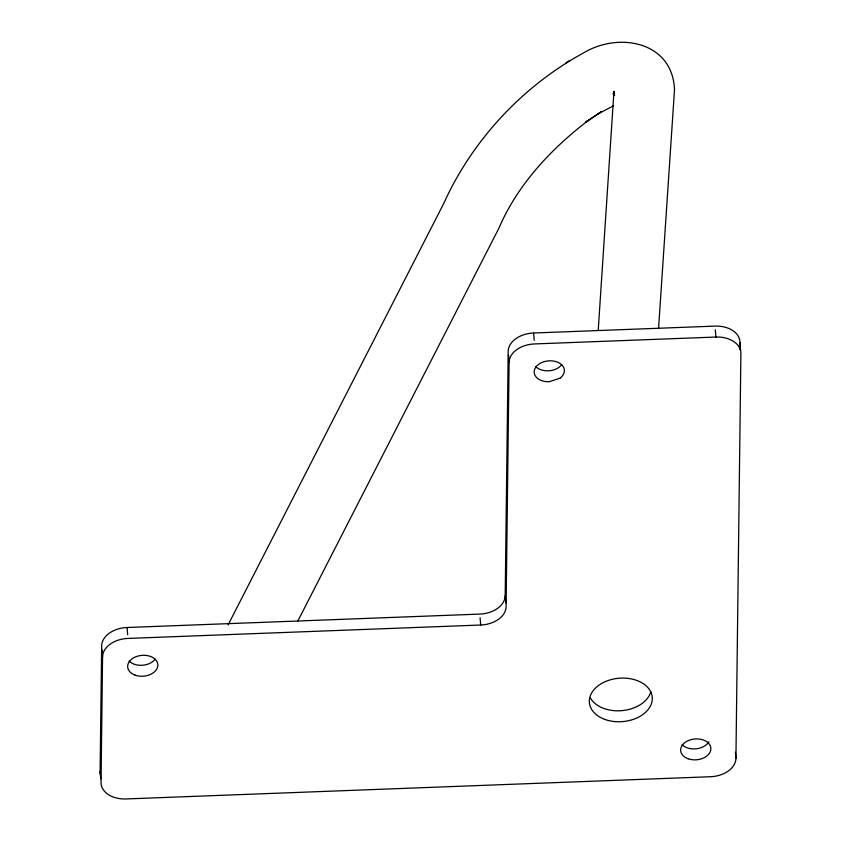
<?xml version="1.0" encoding="UTF-8"?>
<svg xmlns="http://www.w3.org/2000/svg" width="841" height="841" viewBox="0 0 841 841"><rect width="100%" height="100%" fill="white"/><g stroke="black" fill="none" stroke-linecap="round" stroke-linejoin="round"><path stroke-width="1.26" d="M100.731 778.819L100.111 771.533L101.656 645.909A25.241 17.409 -4.8 0 1 127.065 627.502L479.78 614.088A25.241 17.409 -4.8 0 0 505.189 595.68L508.185 351.412A25.241 17.409 -4.8 0 1 533.583 333.004L714.987 326.108A25.241 17.409 -4.8 0 1 739.964 342.602L740.585 349.888M102.57 656.832L101.036 782.456A25.241 17.409 -4.8 0 0 126.013 798.95L710.519 776.727A25.241 17.409 -4.8 0 0 735.928 758.319L740.889 353.525A25.241 17.409 -4.8 0 0 715.901 337.041L534.508 343.937A25.241 17.409 -4.8 0 0 509.099 362.345L506.103 606.613A25.241 17.409 -4.8 0 1 480.695 625.021L127.979 638.424A25.241 17.409 -4.8 0 0 102.57 656.832L101.961 649.546M739.891 349.152L739.964 342.602M598.224 330.313L613.972 91.27L614.319 93.519M658.587 328.169L674.493 90.04C672.947 41.514 618.892 31.769 584.001 52.668C522.682 85.992 472.179 140.237 443.533 203.9L228.079 624.947M297.703 621.289L498.986 228.006C517.625 184.578 551.097 148.91 588.227 120.473L585.767 122.145L601.504 111.622L585.767 122.145M565.783 63.043L568.937 60.93M598.361 113.724L613.552 105.798M614.729 95.18L613.036 93.456L614.445 95.191M614.435 93.75L613.488 91.637L614.287 94.802M715.292 329.756L715.901 337.041M735.423 752.253L735.928 758.319M533.583 333.004L534.203 340.29M508.49 355.06L509.099 362.345M505.189 595.68L505.798 602.965M480.085 617.736L480.695 625.021M127.065 627.502L127.674 634.787M650.808 691.775A31.548 21.761 -4.8 0 1 622.676 710.571A31.548 21.761 -4.8 0 1 590.508 698.125M561.725 364.658A15.149 10.449 -4.8 0 1 535.654 366.571M708.837 741.773A15.149 10.449 -4.8 0 1 696.243 748.805A15.149 10.449 -4.8 0 1 682.125 744.684M155.196 659.144A15.149 10.449 -4.8 0 1 129.125 661.068M100.499 774.687A25.241 17.409 -4.8 0 1 100.111 771.533M559.875 378.271L549.152 381.74A15.149 10.449 -4.8 0 1 534.708 369.125A15.149 10.449 -4.8 0 1 556.952 361.924A15.149 10.449 -4.8 0 1 559.875 378.271M604.826 719.402A31.548 21.761 -4.8 0 0 652.301 698.713A31.548 21.761 -4.8 0 0 605.289 681.62A31.548 21.761 -4.8 0 0 604.826 719.402M688.075 758.74A15.149 10.449 -4.8 0 0 710.866 748.805A15.149 10.449 -4.8 0 0 688.295 740.606A15.149 10.449 -4.8 0 0 688.075 758.74M135.086 675.123A15.149 10.449 -4.8 0 0 157.866 665.199A15.149 10.449 -4.8 0 0 135.306 656.989A15.149 10.449 -4.8 0 0 135.086 675.123"/></g></svg>
